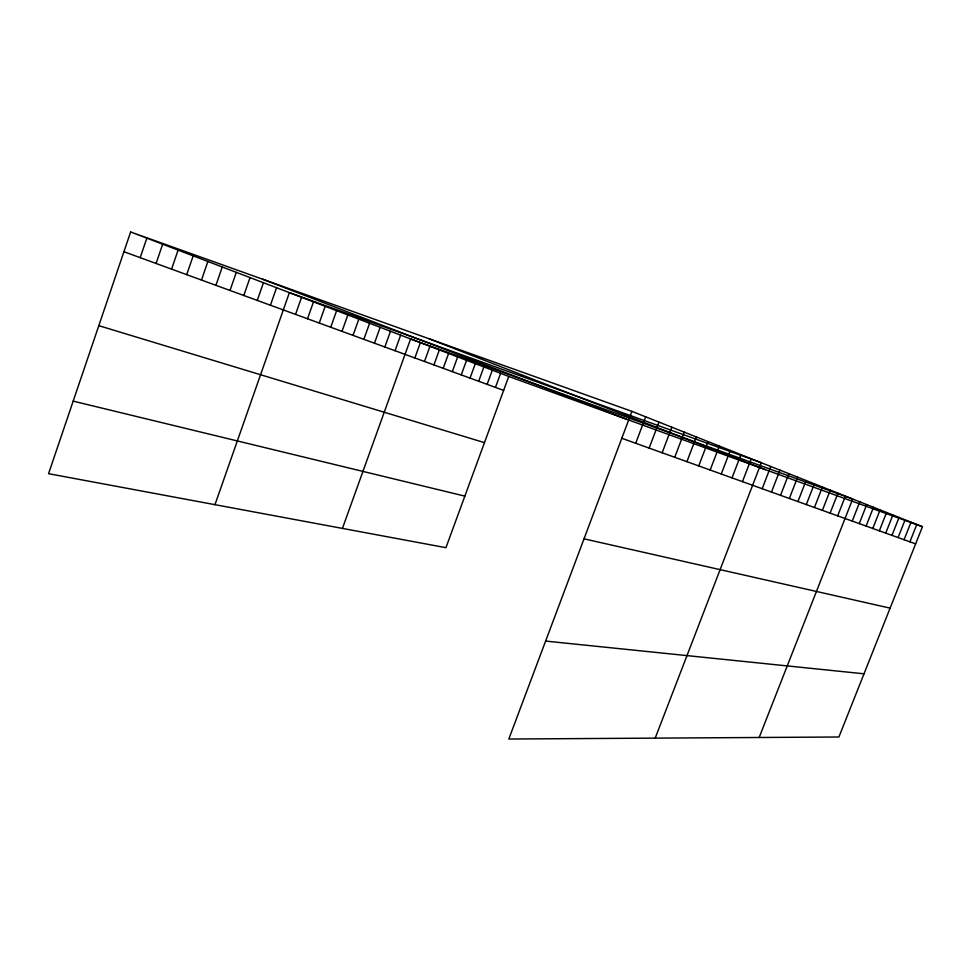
<?xml version="1.0" encoding="UTF-8"?>
<svg xmlns="http://www.w3.org/2000/svg" width="971" height="971" viewBox="0 0 971 971"><rect width="100%" height="100%" fill="white"/><g stroke="black" fill="none" stroke-linecap="round" stroke-linejoin="round"><path stroke-width="1.46" d="M130.624 231.972L48.55 473.69L445.932 547.68L508.755 376.445L130.624 231.972L631.915 411.364L922.45 526.719L838.908 737.001L508.816 739.028L631.915 411.364M140.188 257.667L146.839 238.174M156.076 263.469L162.655 244.219M171.576 269.125L178.094 250.117M186.711 274.647L193.168 255.871M201.483 280.049L207.891 261.49M215.914 285.316L222.262 266.989M230.018 290.463L236.305 272.353M243.794 295.5L250.02 277.597M257.266 300.415L263.444 282.719M270.436 305.222L276.553 287.732M214.967 504.677L289.382 292.635L761.3 462.73L655.194 738.13M295.548 314.398L301.568 297.284M307.528 318.767L313.499 301.847M319.253 323.052L325.176 306.302M330.747 327.251L336.621 310.684M342.01 331.366L347.836 314.968M353.043 335.383L358.821 319.156M363.858 339.34L369.587 323.27M374.454 343.212L380.147 327.312M384.856 346.999L390.488 331.257M395.051 350.725L400.647 335.141M342.435 528.406L410.599 338.94L852.684 499.009L759.176 737.487M414.86 357.959L420.37 342.678M424.485 361.479L429.947 346.344M433.928 364.926L439.353 349.936M443.213 368.312L448.59 353.456M452.316 371.638L457.657 356.927M461.249 374.903L466.565 360.326M470.037 378.107L475.305 363.664M478.667 381.263L483.886 366.941M487.139 384.358L492.321 370.169M495.465 387.393L500.611 373.337M635.714 443.274L645.679 416.826M649.15 448.104L658.969 422.106M662.149 452.777L671.835 427.204M674.736 457.292L684.276 432.156M686.922 461.674L696.328 436.938M698.719 465.922L708.005 441.574M710.165 470.025L719.317 446.065M721.259 474.018L730.289 450.423M732.013 477.878L740.934 454.646M742.463 481.64L751.263 458.749M762.174 488.716L770.756 466.481M771.484 492.066L779.956 470.134M780.538 495.319L788.913 473.69M789.35 498.487L797.628 477.149M797.931 501.57L806.112 480.524M806.294 504.58L814.378 483.801M814.438 507.505L822.425 487.005M822.376 510.358L830.278 490.112M830.12 513.137L837.937 493.159M837.67 515.856L845.401 496.12M852.222 521.087L859.784 501.837M859.25 523.6L866.727 504.592M866.096 526.064L873.499 507.275M872.795 528.479L880.114 509.909M879.338 530.821L886.584 512.47M885.734 533.128L892.895 514.982M891.973 535.373L899.073 517.434M898.09 537.558L905.118 519.825M904.062 539.706L911.016 522.18M909.912 541.818L916.794 524.474M545.617 641.078L864.008 673.801M584.032 538.832L890.104 608.137M73.189 401.132L464.842 496.12M98.811 325.673L484.468 442.642M621.804 438.273L915.629 543.869M508.755 376.445L922.45 526.719M123.912 251.72L503.646 390.378M262.534 279.175L626.137 419.084M429.133 338.794L765.33 469.636"/></g></svg>
